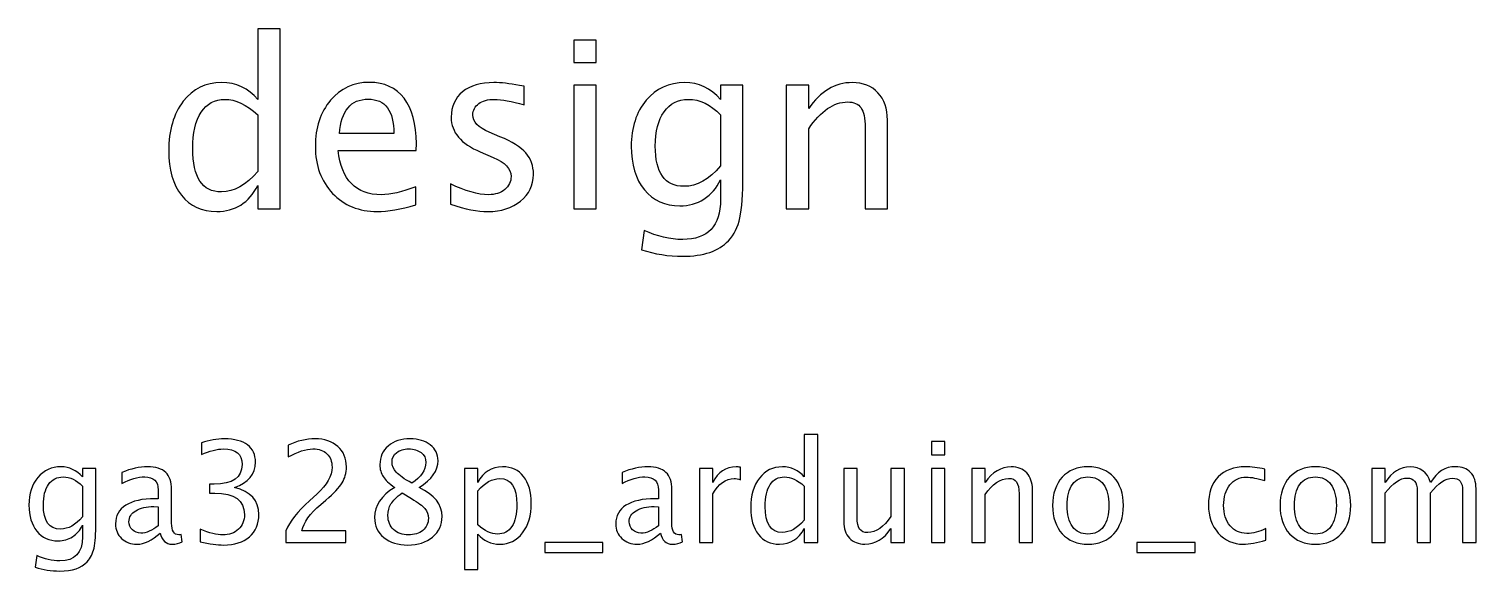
# Model space of a CAD drawing. Header units: centimetres. Extents: x -55 to 43, y -73 to 74.
# Drawn here: x -4.59 to 8.56, y 32.38 to 37.3 of the extents above; entities that cross this region are included whole.
import ezdxf

# ---------------------------------------------------------------- set-up
doc = ezdxf.new("R2010")
doc.units = ezdxf.units.CM
doc.header["$MEASUREMENT"] = 0
doc.layers.add('Layer 1', color=7, linetype='Continuous')

msp = doc.modelspace()

# ---------------------------------------------------------------- linework, layer by layer
at = {"layer": 'Layer 1'}
for points, knots in [([(-2.50964, 35.67044), (-2.50964, 35.67044), (-2.50964, 35.88105), (-2.50964, 35.88105), (-2.50964, 35.88105), (-2.59254, 35.72371), (-2.71742, 35.64504), (-2.88429, 35.64504), (-2.88429, 35.64504), (-3.01975, 35.64504), (-3.12629, 35.69408), (-3.2039, 35.7925), (-3.2039, 35.7925), (-3.28151, 35.89093), (-3.32032, 36.02534), (-3.32032, 36.19573), (-3.32032, 36.19573), (-3.32032, 36.38199), (-3.27622, 36.53192), (-3.18838, 36.64552), (-3.18838, 36.64552), (-3.10019, 36.75876), (-2.98447, 36.81556), (-2.84089, 36.81556), (-2.84089, 36.81556), (-2.7079, 36.81556), (-2.59712, 36.76476), (-2.50964, 36.66281), (-2.50964, 36.66281), (-2.50964, 36.66281), (-2.50964, 37.30239), (-2.50964, 37.30239), (-2.50964, 37.30239), (-2.50964, 37.30239), (-2.30643, 37.30239), (-2.30643, 37.30239), (-2.30643, 37.30239), (-2.30643, 37.30239), (-2.30643, 35.67044), (-2.30643, 35.67044), (-2.30643, 35.67044), (-2.30643, 35.67044), (-2.50964, 35.67044), (-2.50964, 35.67044)], [0, 0, 0, 0, 0.08333333, 0.08333333, 0.08333333, 0.08333333, 0.16666667, 0.16666667, 0.16666667, 0.16666667, 0.25, 0.25, 0.25, 0.25, 0.33333333, 0.33333333, 0.33333333, 0.33333333, 0.41666667, 0.41666667, 0.41666667, 0.41666667, 0.5, 0.5, 0.5, 0.5, 0.58333333, 0.58333333, 0.58333333, 0.58333333, 0.66666667, 0.66666667, 0.66666667, 0.66666667, 0.75, 0.75, 0.75, 0.75, 0.83333333, 0.83333333, 0.83333333, 0.83333333, 1, 1, 1, 1]), ([(0.35916, 36.99759), (0.35916, 36.99759), (0.35916, 37.20079), (0.35916, 37.20079), (0.35916, 37.20079), (0.35916, 37.20079), (0.56236, 37.20079), (0.56236, 37.20079), (0.56236, 37.20079), (0.56236, 37.20079), (0.56236, 36.99759), (0.56236, 36.99759), (0.56236, 36.99759), (0.56236, 36.99759), (0.35916, 36.99759), (0.35916, 36.99759)], [0, 0, 0, 0, 0.2, 0.2, 0.2, 0.2, 0.4, 0.4, 0.4, 0.4, 0.6, 0.6, 0.6, 0.6, 1, 1, 1, 1]), ([(-1.07595, 35.70642), (-1.21247, 35.6655), (-1.32924, 35.64504), (-1.42661, 35.64504), (-1.42661, 35.64504), (-1.59277, 35.64504), (-1.72788, 35.70007), (-1.83195, 35.80979), (-1.83195, 35.80979), (-1.93602, 35.9195), (-1.98823, 36.06167), (-1.98823, 36.23665), (-1.98823, 36.23665), (-1.98823, 36.40634), (-1.94237, 36.54568), (-1.85029, 36.65469), (-1.85029, 36.65469), (-1.75822, 36.76335), (-1.64039, 36.81768), (-1.49681, 36.81768), (-1.49681, 36.81768), (-1.36099, 36.81768), (-1.25586, 36.76934), (-1.18178, 36.67268), (-1.18178, 36.67268), (-1.1077, 36.57602), (-1.07065, 36.43914), (-1.07065, 36.2617), (-1.07065, 36.2617), (-1.07065, 36.2617), (-1.07171, 36.19961), (-1.07171, 36.19961), (-1.07171, 36.19961), (-1.07171, 36.19961), (-1.7808, 36.19961), (-1.7808, 36.19961), (-1.7808, 36.19961), (-1.75116, 35.9315), (-1.62028, 35.79744), (-1.38851, 35.79744), (-1.38851, 35.79744), (-1.30349, 35.79744), (-1.19942, 35.82143), (-1.07595, 35.86941), (-1.07595, 35.86941), (-1.07595, 35.86941), (-1.07595, 35.70642), (-1.07595, 35.70642)], [0, 0, 0, 0, 0.07692308, 0.07692308, 0.07692308, 0.07692308, 0.15384615, 0.15384615, 0.15384615, 0.15384615, 0.23076923, 0.23076923, 0.23076923, 0.23076923, 0.30769231, 0.30769231, 0.30769231, 0.30769231, 0.38461538, 0.38461538, 0.38461538, 0.38461538, 0.46153846, 0.46153846, 0.46153846, 0.46153846, 0.53846154, 0.53846154, 0.53846154, 0.53846154, 0.61538462, 0.61538462, 0.61538462, 0.61538462, 0.69230769, 0.69230769, 0.69230769, 0.69230769, 0.76923077, 0.76923077, 0.76923077, 0.76923077, 0.84615385, 0.84615385, 0.84615385, 0.84615385, 1, 1, 1, 1]), ([(-0.76021, 35.71066), (-0.76021, 35.71066), (-0.76021, 35.89692), (-0.76021, 35.89692), (-0.76021, 35.89692), (-0.62721, 35.8306), (-0.51185, 35.79744), (-0.41343, 35.79744), (-0.41343, 35.79744), (-0.35486, 35.79744), (-0.30618, 35.81332), (-0.26773, 35.84507), (-0.26773, 35.84507), (-0.22928, 35.87646), (-0.20987, 35.91597), (-0.20987, 35.9636), (-0.20987, 35.9636), (-0.20987, 36.0331), (-0.26385, 36.0906), (-0.3718, 36.13611), (-0.3718, 36.13611), (-0.3718, 36.13611), (-0.49068, 36.18655), (-0.49068, 36.18655), (-0.49068, 36.18655), (-0.66601, 36.25923), (-0.75386, 36.36435), (-0.75386, 36.50088), (-0.75386, 36.50088), (-0.75386, 36.5986), (-0.71928, 36.67551), (-0.65014, 36.7316), (-0.65014, 36.7316), (-0.581, 36.78769), (-0.4861, 36.81556), (-0.3658, 36.81556), (-0.3658, 36.81556), (-0.30336, 36.81556), (-0.22575, 36.80709), (-0.13367, 36.78981), (-0.13367, 36.78981), (-0.13367, 36.78981), (-0.09134, 36.78169), (-0.09134, 36.78169), (-0.09134, 36.78169), (-0.09134, 36.78169), (-0.09134, 36.61236), (-0.09134, 36.61236), (-0.09134, 36.61236), (-0.20458, 36.64622), (-0.29489, 36.66316), (-0.36227, 36.66316), (-0.36227, 36.66316), (-0.42154, 36.66316), (-0.46846, 36.65011), (-0.50409, 36.62435), (-0.50409, 36.62435), (-0.53937, 36.5986), (-0.55701, 36.56403), (-0.55701, 36.52064), (-0.55701, 36.52064), (-0.55701, 36.45961), (-0.50762, 36.40775), (-0.40849, 36.36577), (-0.40849, 36.36577), (-0.40849, 36.36577), (-0.31077, 36.32449), (-0.31077, 36.32449), (-0.31077, 36.32449), (-0.19999, 36.27792), (-0.12168, 36.22854), (-0.07582, 36.17668), (-0.07582, 36.17668), (-0.0296, 36.12482), (-0.00667, 36.05991), (-0.00667, 35.9823), (-0.00667, 35.9823), (-0.00667, 35.88387), (-0.04548, 35.80308), (-0.12344, 35.73994), (-0.12344, 35.73994), (-0.20105, 35.67679), (-0.30054, 35.64504), (-0.42154, 35.64504), (-0.42154, 35.64504), (-0.51467, 35.64504), (-0.62721, 35.66691), (-0.76021, 35.71066)], [0, 0, 0, 0, 0.04347826, 0.04347826, 0.04347826, 0.04347826, 0.08695652, 0.08695652, 0.08695652, 0.08695652, 0.13043478, 0.13043478, 0.13043478, 0.13043478, 0.17391304, 0.17391304, 0.17391304, 0.17391304, 0.2173913, 0.2173913, 0.2173913, 0.2173913, 0.26086957, 0.26086957, 0.26086957, 0.26086957, 0.30434783, 0.30434783, 0.30434783, 0.30434783, 0.34782609, 0.34782609, 0.34782609, 0.34782609, 0.39130435, 0.39130435, 0.39130435, 0.39130435, 0.43478261, 0.43478261, 0.43478261, 0.43478261, 0.47826087, 0.47826087, 0.47826087, 0.47826087, 0.52173913, 0.52173913, 0.52173913, 0.52173913, 0.56521739, 0.56521739, 0.56521739, 0.56521739, 0.60869565, 0.60869565, 0.60869565, 0.60869565, 0.65217391, 0.65217391, 0.65217391, 0.65217391, 0.69565217, 0.69565217, 0.69565217, 0.69565217, 0.73913043, 0.73913043, 0.73913043, 0.73913043, 0.7826087, 0.7826087, 0.7826087, 0.7826087, 0.82608696, 0.82608696, 0.82608696, 0.82608696, 0.86956522, 0.86956522, 0.86956522, 0.86956522, 0.91304348, 0.91304348, 0.91304348, 0.91304348, 1, 1, 1, 1]), ([(0.97511, 35.29791), (0.97511, 35.29791), (0.9991, 35.47359), (0.9991, 35.47359), (0.9991, 35.47359), (1.11693, 35.41856), (1.2337, 35.39104), (1.34906, 35.39104), (1.34906, 35.39104), (1.57801, 35.39104), (1.69266, 35.5124), (1.69266, 35.75475), (1.69266, 35.75475), (1.69266, 35.75475), (1.69266, 35.93114), (1.69266, 35.93114), (1.69266, 35.93114), (1.65739, 35.85671), (1.60729, 35.7992), (1.54203, 35.75793), (1.54203, 35.75793), (1.47676, 35.71665), (1.40409, 35.69584), (1.32401, 35.69584), (1.32401, 35.69584), (1.18819, 35.69584), (1.08059, 35.74452), (1.00122, 35.84189), (1.00122, 35.84189), (0.92184, 35.93926), (0.88198, 36.0712), (0.88198, 36.23771), (0.88198, 36.23771), (0.88198, 36.4081), (0.92714, 36.54709), (1.01745, 36.65469), (1.01745, 36.65469), (1.10811, 36.76194), (1.22488, 36.81556), (1.36846, 36.81556), (1.36846, 36.81556), (1.49405, 36.81556), (1.60235, 36.76476), (1.69266, 36.66281), (1.69266, 36.66281), (1.69266, 36.66281), (1.69266, 36.79228), (1.69266, 36.79228), (1.69266, 36.79228), (1.69266, 36.79228), (1.89587, 36.79228), (1.89587, 36.79228), (1.89587, 36.79228), (1.89587, 36.79228), (1.89587, 35.97665), (1.89587, 35.97665), (1.89587, 35.97665), (1.89587, 35.80132), (1.88669, 35.6715), (1.86835, 35.58718), (1.86835, 35.58718), (1.85036, 35.50287), (1.81578, 35.43373), (1.76569, 35.3801), (1.76569, 35.3801), (1.67679, 35.28591), (1.5378, 35.23864), (1.34906, 35.23864), (1.34906, 35.23864), (1.21959, 35.23864), (1.09506, 35.25839), (0.97511, 35.29791)], [0, 0, 0, 0, 0.05263158, 0.05263158, 0.05263158, 0.05263158, 0.10526316, 0.10526316, 0.10526316, 0.10526316, 0.15789474, 0.15789474, 0.15789474, 0.15789474, 0.21052632, 0.21052632, 0.21052632, 0.21052632, 0.26315789, 0.26315789, 0.26315789, 0.26315789, 0.31578947, 0.31578947, 0.31578947, 0.31578947, 0.36842105, 0.36842105, 0.36842105, 0.36842105, 0.42105263, 0.42105263, 0.42105263, 0.42105263, 0.47368421, 0.47368421, 0.47368421, 0.47368421, 0.52631579, 0.52631579, 0.52631579, 0.52631579, 0.57894737, 0.57894737, 0.57894737, 0.57894737, 0.63157895, 0.63157895, 0.63157895, 0.63157895, 0.68421053, 0.68421053, 0.68421053, 0.68421053, 0.73684211, 0.73684211, 0.73684211, 0.73684211, 0.78947368, 0.78947368, 0.78947368, 0.78947368, 0.84210526, 0.84210526, 0.84210526, 0.84210526, 0.89473684, 0.89473684, 0.89473684, 0.89473684, 1, 1, 1, 1]), ([(2.29062, 35.67044), (2.29062, 35.67044), (2.29062, 36.79228), (2.29062, 36.79228), (2.29062, 36.79228), (2.29062, 36.79228), (2.49382, 36.79228), (2.49382, 36.79228), (2.49382, 36.79228), (2.49382, 36.79228), (2.49382, 36.58026), (2.49382, 36.58026), (2.49382, 36.58026), (2.60142, 36.73724), (2.73336, 36.81556), (2.88929, 36.81556), (2.88929, 36.81556), (2.98736, 36.81556), (3.06532, 36.78487), (3.12282, 36.72313), (3.12282, 36.72313), (3.18033, 36.66175), (3.20926, 36.57884), (3.20926, 36.47513), (3.20926, 36.47513), (3.20926, 36.47513), (3.20926, 35.67044), (3.20926, 35.67044), (3.20926, 35.67044), (3.20926, 35.67044), (3.00605, 35.67044), (3.00605, 35.67044), (3.00605, 35.67044), (3.00605, 35.67044), (3.00605, 36.40881), (3.00605, 36.40881), (3.00605, 36.40881), (3.00605, 36.49206), (2.99371, 36.55133), (2.96937, 36.58661), (2.96937, 36.58661), (2.94467, 36.62224), (2.9041, 36.63987), (2.8473, 36.63987), (2.8473, 36.63987), (2.72242, 36.63987), (2.60459, 36.55838), (2.49382, 36.3954), (2.49382, 36.3954), (2.49382, 36.3954), (2.49382, 35.67044), (2.49382, 35.67044), (2.49382, 35.67044), (2.49382, 35.67044), (2.29062, 35.67044), (2.29062, 35.67044)], [0, 0, 0, 0, 0.06666667, 0.06666667, 0.06666667, 0.06666667, 0.13333333, 0.13333333, 0.13333333, 0.13333333, 0.2, 0.2, 0.2, 0.2, 0.26666667, 0.26666667, 0.26666667, 0.26666667, 0.33333333, 0.33333333, 0.33333333, 0.33333333, 0.4, 0.4, 0.4, 0.4, 0.46666667, 0.46666667, 0.46666667, 0.46666667, 0.53333333, 0.53333333, 0.53333333, 0.53333333, 0.6, 0.6, 0.6, 0.6, 0.66666667, 0.66666667, 0.66666667, 0.66666667, 0.73333333, 0.73333333, 0.73333333, 0.73333333, 0.8, 0.8, 0.8, 0.8, 0.86666667, 0.86666667, 0.86666667, 0.86666667, 1, 1, 1, 1]), ([(0.35916, 35.67044), (0.35916, 35.67044), (0.35916, 36.79228), (0.35916, 36.79228), (0.35916, 36.79228), (0.35916, 36.79228), (0.56236, 36.79228), (0.56236, 36.79228), (0.56236, 36.79228), (0.56236, 36.79228), (0.56236, 35.67044), (0.56236, 35.67044), (0.56236, 35.67044), (0.56236, 35.67044), (0.35916, 35.67044), (0.35916, 35.67044)], [0, 0, 0, 0, 0.2, 0.2, 0.2, 0.2, 0.4, 0.4, 0.4, 0.4, 0.6, 0.6, 0.6, 0.6, 1, 1, 1, 1]), ([(-2.50964, 36.52381), (-2.61512, 36.61659), (-2.71495, 36.66316), (-2.8095, 36.66316), (-2.8095, 36.66316), (-2.90263, 36.66316), (-2.9746, 36.62435), (-3.02575, 36.54639), (-3.02575, 36.54639), (-3.0769, 36.46878), (-3.1023, 36.35871), (-3.1023, 36.21619), (-3.1023, 36.21619), (-3.1023, 35.95407), (-3.01552, 35.82284), (-2.8416, 35.82284), (-2.8416, 35.82284), (-2.72871, 35.82284), (-2.61794, 35.88458), (-2.50964, 36.0077), (-2.50964, 36.0077), (-2.50964, 36.0077), (-2.50964, 36.52381), (-2.50964, 36.52381)], [0, 0, 0, 0, 0.14285714, 0.14285714, 0.14285714, 0.14285714, 0.28571429, 0.28571429, 0.28571429, 0.28571429, 0.42857143, 0.42857143, 0.42857143, 0.42857143, 0.57142857, 0.57142857, 0.57142857, 0.57142857, 0.71428571, 0.71428571, 0.71428571, 0.71428571, 1, 1, 1, 1]), ([(-1.77021, 36.35201), (-1.77021, 36.35201), (-1.27491, 36.35201), (-1.27491, 36.35201), (-1.27491, 36.35201), (-1.27491, 36.56085), (-1.35288, 36.66527), (-1.50845, 36.66527), (-1.50845, 36.66527), (-1.66508, 36.66527), (-1.75222, 36.56085), (-1.77021, 36.35201)], [0, 0, 0, 0, 0.25, 0.25, 0.25, 0.25, 0.5, 0.5, 0.5, 0.5, 1, 1, 1, 1]), ([(1.69266, 36.0585), (1.69266, 36.0585), (1.69266, 36.52381), (1.69266, 36.52381), (1.69266, 36.52381), (1.60306, 36.61659), (1.50534, 36.66316), (1.39986, 36.66316), (1.39986, 36.66316), (1.30602, 36.66316), (1.23264, 36.62576), (1.17973, 36.55062), (1.17973, 36.55062), (1.12646, 36.47583), (1.1, 36.37176), (1.1, 36.23912), (1.1, 36.23912), (1.1, 35.99535), (1.18643, 35.87364), (1.35964, 35.87364), (1.35964, 35.87364), (1.47747, 35.87364), (1.5886, 35.93538), (1.69266, 36.0585)], [0, 0, 0, 0, 0.14285714, 0.14285714, 0.14285714, 0.14285714, 0.28571429, 0.28571429, 0.28571429, 0.28571429, 0.42857143, 0.42857143, 0.42857143, 0.42857143, 0.57142857, 0.57142857, 0.57142857, 0.57142857, 0.71428571, 0.71428571, 0.71428571, 0.71428571, 1, 1, 1, 1]), ([(-3.03603, 32.64632), (-3.03603, 32.64632), (-3.03603, 32.76062), (-3.03603, 32.76062), (-3.03603, 32.76062), (-2.94882, 32.72591), (-2.88045, 32.70855), (-2.83029, 32.70855), (-2.83029, 32.70855), (-2.77123, 32.70855), (-2.72361, 32.72548), (-2.68699, 32.75956), (-2.68699, 32.75956), (-2.65037, 32.79364), (-2.63217, 32.83809), (-2.63217, 32.8927), (-2.63217, 32.8927), (-2.63217, 33.02224), (-2.72234, 33.08701), (-2.90268, 33.08701), (-2.90268, 33.08701), (-2.90268, 33.08701), (-2.95094, 33.08701), (-2.95094, 33.08701), (-2.95094, 33.08701), (-2.95094, 33.08701), (-2.95094, 33.16893), (-2.95094, 33.16893), (-2.95094, 33.16893), (-2.95094, 33.16893), (-2.90818, 33.16956), (-2.90818, 33.16956), (-2.90818, 33.16956), (-2.73864, 33.16956), (-2.65376, 33.22925), (-2.65376, 33.34884), (-2.65376, 33.34884), (-2.65376, 33.44261), (-2.71006, 33.4896), (-2.82246, 33.4896), (-2.82246, 33.4896), (-2.88278, 33.4896), (-2.94967, 33.47224), (-3.02333, 33.43753), (-3.02333, 33.43753), (-3.02333, 33.43753), (-3.02333, 33.54421), (-3.02333, 33.54421), (-3.02333, 33.54421), (-2.95115, 33.56876), (-2.88151, 33.58104), (-2.81463, 33.58104), (-2.81463, 33.58104), (-2.72361, 33.58104), (-2.65355, 33.56284), (-2.60486, 33.52643), (-2.60486, 33.52643), (-2.55618, 33.49024), (-2.53184, 33.43753), (-2.53184, 33.36853), (-2.53184, 33.36853), (-2.53184, 33.26079), (-2.59555, 33.18395), (-2.72319, 33.13823), (-2.72319, 33.13823), (-2.57523, 33.10373), (-2.50136, 33.02266), (-2.50136, 32.89461), (-2.50136, 32.89461), (-2.50136, 32.80825), (-2.52993, 32.7403), (-2.58687, 32.69098), (-2.58687, 32.69098), (-2.64381, 32.64166), (-2.72213, 32.61711), (-2.82161, 32.61711), (-2.82161, 32.61711), (-2.87834, 32.61711), (-2.94967, 32.62685), (-3.03603, 32.64632)], [0, 0, 0, 0, 0.04761905, 0.04761905, 0.04761905, 0.04761905, 0.0952381, 0.0952381, 0.0952381, 0.0952381, 0.14285714, 0.14285714, 0.14285714, 0.14285714, 0.19047619, 0.19047619, 0.19047619, 0.19047619, 0.23809524, 0.23809524, 0.23809524, 0.23809524, 0.28571429, 0.28571429, 0.28571429, 0.28571429, 0.33333333, 0.33333333, 0.33333333, 0.33333333, 0.38095238, 0.38095238, 0.38095238, 0.38095238, 0.42857143, 0.42857143, 0.42857143, 0.42857143, 0.47619048, 0.47619048, 0.47619048, 0.47619048, 0.52380952, 0.52380952, 0.52380952, 0.52380952, 0.57142857, 0.57142857, 0.57142857, 0.57142857, 0.61904762, 0.61904762, 0.61904762, 0.61904762, 0.66666667, 0.66666667, 0.66666667, 0.66666667, 0.71428571, 0.71428571, 0.71428571, 0.71428571, 0.76190476, 0.76190476, 0.76190476, 0.76190476, 0.80952381, 0.80952381, 0.80952381, 0.80952381, 0.85714286, 0.85714286, 0.85714286, 0.85714286, 0.9047619, 0.9047619, 0.9047619, 0.9047619, 1, 1, 1, 1]), ([(-2.2571, 32.63997), (-2.2571, 32.63997), (-2.2571, 32.74665), (-2.2571, 32.74665), (-2.2571, 32.74665), (-2.22154, 32.82984), (-2.14978, 32.92064), (-2.04162, 33.01864), (-2.04162, 33.01864), (-2.04162, 33.01864), (-1.97177, 33.0813), (-1.97177, 33.0813), (-1.97177, 33.0813), (-1.88181, 33.163), (-1.83673, 33.24386), (-1.83673, 33.32429), (-1.83673, 33.32429), (-1.83673, 33.37572), (-1.85218, 33.41594), (-1.88287, 33.44536), (-1.88287, 33.44536), (-1.91356, 33.47478), (-1.95611, 33.4896), (-2.01008, 33.4896), (-2.01008, 33.4896), (-2.07316, 33.4896), (-2.14788, 33.46547), (-2.23424, 33.41721), (-2.23424, 33.41721), (-2.23424, 33.41721), (-2.23424, 33.52389), (-2.23424, 33.52389), (-2.23424, 33.52389), (-2.15275, 33.56199), (-2.07168, 33.58104), (-1.99082, 33.58104), (-1.99082, 33.58104), (-1.90489, 33.58104), (-1.83588, 33.55797), (-1.78381, 33.51161), (-1.78381, 33.51161), (-1.73195, 33.46526), (-1.70592, 33.40388), (-1.70592, 33.32725), (-1.70592, 33.32725), (-1.70592, 33.27222), (-1.71904, 33.22332), (-1.74529, 33.18078), (-1.74529, 33.18078), (-1.77175, 33.13802), (-1.82064, 33.08638), (-1.8924, 33.02542), (-1.8924, 33.02542), (-1.8924, 33.02542), (-1.9396, 32.9852), (-1.9396, 32.9852), (-1.9396, 32.9852), (-2.03781, 32.90201), (-2.09454, 32.82243), (-2.10978, 32.74665), (-2.10978, 32.74665), (-2.10978, 32.74665), (-1.70973, 32.74665), (-1.70973, 32.74665), (-1.70973, 32.74665), (-1.70973, 32.74665), (-1.70973, 32.63997), (-1.70973, 32.63997), (-1.70973, 32.63997), (-1.70973, 32.63997), (-2.2571, 32.63997), (-2.2571, 32.63997)], [0, 0, 0, 0, 0.05263158, 0.05263158, 0.05263158, 0.05263158, 0.10526316, 0.10526316, 0.10526316, 0.10526316, 0.15789474, 0.15789474, 0.15789474, 0.15789474, 0.21052632, 0.21052632, 0.21052632, 0.21052632, 0.26315789, 0.26315789, 0.26315789, 0.26315789, 0.31578947, 0.31578947, 0.31578947, 0.31578947, 0.36842105, 0.36842105, 0.36842105, 0.36842105, 0.42105263, 0.42105263, 0.42105263, 0.42105263, 0.47368421, 0.47368421, 0.47368421, 0.47368421, 0.52631579, 0.52631579, 0.52631579, 0.52631579, 0.57894737, 0.57894737, 0.57894737, 0.57894737, 0.63157895, 0.63157895, 0.63157895, 0.63157895, 0.68421053, 0.68421053, 0.68421053, 0.68421053, 0.73684211, 0.73684211, 0.73684211, 0.73684211, 0.78947368, 0.78947368, 0.78947368, 0.78947368, 0.84210526, 0.84210526, 0.84210526, 0.84210526, 0.89473684, 0.89473684, 0.89473684, 0.89473684, 1, 1, 1, 1]), ([(-1.26735, 33.13972), (-1.31773, 33.17485), (-1.35286, 33.20745), (-1.37255, 33.23772), (-1.37255, 33.23772), (-1.39223, 33.26777), (-1.40197, 33.30418), (-1.40197, 33.34673), (-1.40197, 33.34673), (-1.40197, 33.41615), (-1.37657, 33.47267), (-1.32598, 33.51606), (-1.32598, 33.51606), (-1.27518, 33.55945), (-1.20893, 33.58104), (-1.12723, 33.58104), (-1.12723, 33.58104), (-1.05187, 33.58104), (-0.9907, 33.56263), (-0.94392, 33.5258), (-0.94392, 33.5258), (-0.89714, 33.48918), (-0.87365, 33.44134), (-0.87365, 33.38271), (-0.87365, 33.38271), (-0.87365, 33.29381), (-0.93059, 33.21274), (-1.04425, 33.13972), (-1.04425, 33.13972), (-0.90603, 33.07198), (-0.83682, 32.98456), (-0.83682, 32.87746), (-0.83682, 32.87746), (-0.83682, 32.80105), (-0.86582, 32.73861), (-0.9236, 32.68992), (-0.9236, 32.68992), (-0.98139, 32.64145), (-1.05568, 32.61711), (-1.1467, 32.61711), (-1.1467, 32.61711), (-1.2375, 32.61711), (-1.31074, 32.63997), (-1.36662, 32.68569), (-1.36662, 32.68569), (-1.42229, 32.7312), (-1.45023, 32.79131), (-1.45023, 32.86561), (-1.45023, 32.86561), (-1.45023, 32.97567), (-1.38927, 33.0669), (-1.26735, 33.13972)], [0, 0, 0, 0, 0.07142857, 0.07142857, 0.07142857, 0.07142857, 0.14285714, 0.14285714, 0.14285714, 0.14285714, 0.21428571, 0.21428571, 0.21428571, 0.21428571, 0.28571429, 0.28571429, 0.28571429, 0.28571429, 0.35714286, 0.35714286, 0.35714286, 0.35714286, 0.42857143, 0.42857143, 0.42857143, 0.42857143, 0.5, 0.5, 0.5, 0.5, 0.57142857, 0.57142857, 0.57142857, 0.57142857, 0.64285714, 0.64285714, 0.64285714, 0.64285714, 0.71428571, 0.71428571, 0.71428571, 0.71428571, 0.78571429, 0.78571429, 0.78571429, 0.78571429, 0.85714286, 0.85714286, 0.85714286, 0.85714286, 1, 1, 1, 1]), ([(2.45374, 32.63997), (2.45374, 32.63997), (2.45374, 32.76634), (2.45374, 32.76634), (2.45374, 32.76634), (2.404, 32.67193), (2.32907, 32.62473), (2.22895, 32.62473), (2.22895, 32.62473), (2.14767, 32.62473), (2.08375, 32.65415), (2.03718, 32.71321), (2.03718, 32.71321), (1.99061, 32.77226), (1.96733, 32.85291), (1.96733, 32.95514), (1.96733, 32.95514), (1.96733, 33.0669), (1.99379, 33.15686), (2.04649, 33.22502), (2.04649, 33.22502), (2.09941, 33.29296), (2.16884, 33.32704), (2.25499, 33.32704), (2.25499, 33.32704), (2.33478, 33.32704), (2.40125, 33.29656), (2.45374, 33.23539), (2.45374, 33.23539), (2.45374, 33.23539), (2.45374, 33.61914), (2.45374, 33.61914), (2.45374, 33.61914), (2.45374, 33.61914), (2.57566, 33.61914), (2.57566, 33.61914), (2.57566, 33.61914), (2.57566, 33.61914), (2.57566, 32.63997), (2.57566, 32.63997), (2.57566, 32.63997), (2.57566, 32.63997), (2.45374, 32.63997), (2.45374, 32.63997)], [0, 0, 0, 0, 0.08333333, 0.08333333, 0.08333333, 0.08333333, 0.16666667, 0.16666667, 0.16666667, 0.16666667, 0.25, 0.25, 0.25, 0.25, 0.33333333, 0.33333333, 0.33333333, 0.33333333, 0.41666667, 0.41666667, 0.41666667, 0.41666667, 0.5, 0.5, 0.5, 0.5, 0.58333333, 0.58333333, 0.58333333, 0.58333333, 0.66666667, 0.66666667, 0.66666667, 0.66666667, 0.75, 0.75, 0.75, 0.75, 0.83333333, 0.83333333, 0.83333333, 0.83333333, 1, 1, 1, 1]), ([(3.60817, 33.43626), (3.60817, 33.43626), (3.60817, 33.55818), (3.60817, 33.55818), (3.60817, 33.55818), (3.60817, 33.55818), (3.73009, 33.55818), (3.73009, 33.55818), (3.73009, 33.55818), (3.73009, 33.55818), (3.73009, 33.43626), (3.73009, 33.43626), (3.73009, 33.43626), (3.73009, 33.43626), (3.60817, 33.43626), (3.60817, 33.43626)], [0, 0, 0, 0, 0.2, 0.2, 0.2, 0.2, 0.4, 0.4, 0.4, 0.4, 0.6, 0.6, 0.6, 0.6, 1, 1, 1, 1]), ([(-1.11241, 33.17803), (-1.0269, 33.23454), (-0.98414, 33.2972), (-0.98414, 33.36641), (-0.98414, 33.36641), (-0.98414, 33.40345), (-0.99853, 33.43309), (-1.02711, 33.45573), (-1.02711, 33.45573), (-1.05589, 33.47838), (-1.09336, 33.4896), (-1.13971, 33.4896), (-1.13971, 33.4896), (-1.18459, 33.4896), (-1.22121, 33.47859), (-1.24936, 33.45637), (-1.24936, 33.45637), (-1.27751, 33.43414), (-1.29148, 33.40557), (-1.29148, 33.37022), (-1.29148, 33.37022), (-1.29148, 33.33593), (-1.27878, 33.30503), (-1.25338, 33.27751), (-1.25338, 33.27751), (-1.22798, 33.25021), (-1.18099, 33.21697), (-1.11241, 33.17803)], [0, 0, 0, 0, 0.125, 0.125, 0.125, 0.125, 0.25, 0.25, 0.25, 0.25, 0.375, 0.375, 0.375, 0.375, 0.5, 0.5, 0.5, 0.5, 0.625, 0.625, 0.625, 0.625, 0.75, 0.75, 0.75, 0.75, 1, 1, 1, 1]), ([(-4.53421, 32.41645), (-4.53421, 32.41645), (-4.51982, 32.52186), (-4.51982, 32.52186), (-4.51982, 32.52186), (-4.44912, 32.48884), (-4.37906, 32.47233), (-4.30984, 32.47233), (-4.30984, 32.47233), (-4.17247, 32.47233), (-4.10368, 32.54514), (-4.10368, 32.69056), (-4.10368, 32.69056), (-4.10368, 32.69056), (-4.10368, 32.79639), (-4.10368, 32.79639), (-4.10368, 32.79639), (-4.12485, 32.75173), (-4.1549, 32.71723), (-4.19406, 32.69246), (-4.19406, 32.69246), (-4.23322, 32.6677), (-4.27682, 32.65521), (-4.32487, 32.65521), (-4.32487, 32.65521), (-4.40636, 32.65521), (-4.47092, 32.68442), (-4.51855, 32.74284), (-4.51855, 32.74284), (-4.56617, 32.80126), (-4.59009, 32.88042), (-4.59009, 32.98033), (-4.59009, 32.98033), (-4.59009, 33.08257), (-4.563, 33.16596), (-4.50881, 33.23052), (-4.50881, 33.23052), (-4.45441, 33.29487), (-4.38435, 33.32704), (-4.2982, 33.32704), (-4.2982, 33.32704), (-4.22285, 33.32704), (-4.15787, 33.29656), (-4.10368, 33.23539), (-4.10368, 33.23539), (-4.10368, 33.23539), (-4.10368, 33.31307), (-4.10368, 33.31307), (-4.10368, 33.31307), (-4.10368, 33.31307), (-3.98176, 33.31307), (-3.98176, 33.31307), (-3.98176, 33.31307), (-3.98176, 33.31307), (-3.98176, 32.8237), (-3.98176, 32.8237), (-3.98176, 32.8237), (-3.98176, 32.7185), (-3.98726, 32.64061), (-3.99827, 32.59002), (-3.99827, 32.59002), (-4.00906, 32.53943), (-4.02981, 32.49794), (-4.05986, 32.46577), (-4.05986, 32.46577), (-4.1132, 32.40925), (-4.1966, 32.38089), (-4.30984, 32.38089), (-4.30984, 32.38089), (-4.38752, 32.38089), (-4.46224, 32.39274), (-4.53421, 32.41645)], [0, 0, 0, 0, 0.05263158, 0.05263158, 0.05263158, 0.05263158, 0.10526316, 0.10526316, 0.10526316, 0.10526316, 0.15789474, 0.15789474, 0.15789474, 0.15789474, 0.21052632, 0.21052632, 0.21052632, 0.21052632, 0.26315789, 0.26315789, 0.26315789, 0.26315789, 0.31578947, 0.31578947, 0.31578947, 0.31578947, 0.36842105, 0.36842105, 0.36842105, 0.36842105, 0.42105263, 0.42105263, 0.42105263, 0.42105263, 0.47368421, 0.47368421, 0.47368421, 0.47368421, 0.52631579, 0.52631579, 0.52631579, 0.52631579, 0.57894737, 0.57894737, 0.57894737, 0.57894737, 0.63157895, 0.63157895, 0.63157895, 0.63157895, 0.68421053, 0.68421053, 0.68421053, 0.68421053, 0.73684211, 0.73684211, 0.73684211, 0.73684211, 0.78947368, 0.78947368, 0.78947368, 0.78947368, 0.84210526, 0.84210526, 0.84210526, 0.84210526, 0.89473684, 0.89473684, 0.89473684, 0.89473684, 1, 1, 1, 1]), ([(-3.39798, 32.7257), (-3.47121, 32.65839), (-3.5417, 32.62473), (-3.60943, 32.62473), (-3.60943, 32.62473), (-3.6651, 32.62473), (-3.71146, 32.64209), (-3.74807, 32.67701), (-3.74807, 32.67701), (-3.7849, 32.71194), (-3.80332, 32.75596), (-3.80332, 32.80909), (-3.80332, 32.80909), (-3.80332, 32.88254), (-3.77242, 32.93906), (-3.71061, 32.97843), (-3.71061, 32.97843), (-3.6488, 33.0178), (-3.56011, 33.03748), (-3.44454, 33.03748), (-3.44454, 33.03748), (-3.44454, 33.03748), (-3.41597, 33.03748), (-3.41597, 33.03748), (-3.41597, 33.03748), (-3.41597, 33.03748), (-3.41597, 33.11855), (-3.41597, 33.11855), (-3.41597, 33.11855), (-3.41597, 33.19665), (-3.45661, 33.2356), (-3.5381, 33.2356), (-3.5381, 33.2356), (-3.60118, 33.2356), (-3.67018, 33.2157), (-3.7449, 33.17591), (-3.7449, 33.17591), (-3.7449, 33.17591), (-3.7449, 33.27624), (-3.7449, 33.27624), (-3.7449, 33.27624), (-3.66277, 33.31011), (-3.5853, 33.32704), (-3.5127, 33.32704), (-3.5127, 33.32704), (-3.43798, 33.32704), (-3.38274, 33.31011), (-3.34739, 33.27603), (-3.34739, 33.27603), (-3.31183, 33.24195), (-3.29405, 33.18946), (-3.29405, 33.11855), (-3.29405, 33.11855), (-3.29405, 33.11855), (-3.29405, 32.81438), (-3.29405, 32.81438), (-3.29405, 32.81438), (-3.29405, 32.74475), (-3.27267, 32.70982), (-3.2297, 32.70982), (-3.2297, 32.70982), (-3.22441, 32.70982), (-3.21658, 32.71067), (-3.20621, 32.71236), (-3.20621, 32.71236), (-3.20621, 32.71236), (-3.19753, 32.64463), (-3.19753, 32.64463), (-3.19753, 32.64463), (-3.22526, 32.63129), (-3.25574, 32.62473), (-3.28918, 32.62473), (-3.28918, 32.62473), (-3.34612, 32.62473), (-3.38231, 32.65839), (-3.39798, 32.7257)], [0, 0, 0, 0, 0.05, 0.05, 0.05, 0.05, 0.1, 0.1, 0.1, 0.1, 0.15, 0.15, 0.15, 0.15, 0.2, 0.2, 0.2, 0.2, 0.25, 0.25, 0.25, 0.25, 0.3, 0.3, 0.3, 0.3, 0.35, 0.35, 0.35, 0.35, 0.4, 0.4, 0.4, 0.4, 0.45, 0.45, 0.45, 0.45, 0.5, 0.5, 0.5, 0.5, 0.55, 0.55, 0.55, 0.55, 0.6, 0.6, 0.6, 0.6, 0.65, 0.65, 0.65, 0.65, 0.7, 0.7, 0.7, 0.7, 0.75, 0.75, 0.75, 0.75, 0.8, 0.8, 0.8, 0.8, 0.85, 0.85, 0.85, 0.85, 0.9, 0.9, 0.9, 0.9, 1, 1, 1, 1]), ([(-0.63447, 32.39486), (-0.63447, 32.39486), (-0.63447, 33.31307), (-0.63447, 33.31307), (-0.63447, 33.31307), (-0.63447, 33.31307), (-0.51255, 33.31307), (-0.51255, 33.31307), (-0.51255, 33.31307), (-0.51255, 33.31307), (-0.51255, 33.18586), (-0.51255, 33.18586), (-0.51255, 33.18586), (-0.4626, 33.28005), (-0.38745, 33.32704), (-0.28734, 33.32704), (-0.28734, 33.32704), (-0.20627, 33.32704), (-0.14256, 33.29762), (-0.09599, 33.23856), (-0.09599, 33.23856), (-0.04942, 33.17951), (-0.02614, 33.09886), (-0.02614, 32.99663), (-0.02614, 32.99663), (-0.02614, 32.88529), (-0.0526, 32.79533), (-0.1053, 32.72718), (-0.1053, 32.72718), (-0.15801, 32.65881), (-0.22743, 32.62473), (-0.31337, 32.62473), (-0.31337, 32.62473), (-0.39317, 32.62473), (-0.45963, 32.65521), (-0.51255, 32.71638), (-0.51255, 32.71638), (-0.51255, 32.71638), (-0.51255, 32.39486), (-0.51255, 32.39486), (-0.51255, 32.39486), (-0.51255, 32.39486), (-0.63447, 32.39486), (-0.63447, 32.39486)], [0, 0, 0, 0, 0.08333333, 0.08333333, 0.08333333, 0.08333333, 0.16666667, 0.16666667, 0.16666667, 0.16666667, 0.25, 0.25, 0.25, 0.25, 0.33333333, 0.33333333, 0.33333333, 0.33333333, 0.41666667, 0.41666667, 0.41666667, 0.41666667, 0.5, 0.5, 0.5, 0.5, 0.58333333, 0.58333333, 0.58333333, 0.58333333, 0.66666667, 0.66666667, 0.66666667, 0.66666667, 0.75, 0.75, 0.75, 0.75, 0.83333333, 0.83333333, 0.83333333, 0.83333333, 1, 1, 1, 1]), ([(1.1467, 32.7257), (1.07347, 32.65839), (1.00298, 32.62473), (0.93525, 32.62473), (0.93525, 32.62473), (0.87958, 32.62473), (0.83322, 32.64209), (0.79661, 32.67701), (0.79661, 32.67701), (0.75978, 32.71194), (0.74136, 32.75596), (0.74136, 32.80909), (0.74136, 32.80909), (0.74136, 32.88254), (0.77226, 32.93906), (0.83407, 32.97843), (0.83407, 32.97843), (0.89588, 33.0178), (0.98457, 33.03748), (1.10014, 33.03748), (1.10014, 33.03748), (1.10014, 33.03748), (1.12871, 33.03748), (1.12871, 33.03748), (1.12871, 33.03748), (1.12871, 33.03748), (1.12871, 33.11855), (1.12871, 33.11855), (1.12871, 33.11855), (1.12871, 33.19665), (1.08807, 33.2356), (1.00658, 33.2356), (1.00658, 33.2356), (0.9435, 33.2356), (0.8745, 33.2157), (0.79978, 33.17591), (0.79978, 33.17591), (0.79978, 33.17591), (0.79978, 33.27624), (0.79978, 33.27624), (0.79978, 33.27624), (0.88191, 33.31011), (0.95938, 33.32704), (1.03198, 33.32704), (1.03198, 33.32704), (1.1067, 33.32704), (1.16194, 33.31011), (1.19729, 33.27603), (1.19729, 33.27603), (1.23285, 33.24195), (1.25063, 33.18946), (1.25063, 33.11855), (1.25063, 33.11855), (1.25063, 33.11855), (1.25063, 32.81438), (1.25063, 32.81438), (1.25063, 32.81438), (1.25063, 32.74475), (1.27201, 32.70982), (1.31498, 32.70982), (1.31498, 32.70982), (1.32027, 32.70982), (1.3281, 32.71067), (1.33847, 32.71236), (1.33847, 32.71236), (1.33847, 32.71236), (1.34715, 32.64463), (1.34715, 32.64463), (1.34715, 32.64463), (1.31942, 32.63129), (1.28894, 32.62473), (1.2555, 32.62473), (1.2555, 32.62473), (1.19856, 32.62473), (1.16237, 32.65839), (1.1467, 32.7257)], [0, 0, 0, 0, 0.05, 0.05, 0.05, 0.05, 0.1, 0.1, 0.1, 0.1, 0.15, 0.15, 0.15, 0.15, 0.2, 0.2, 0.2, 0.2, 0.25, 0.25, 0.25, 0.25, 0.3, 0.3, 0.3, 0.3, 0.35, 0.35, 0.35, 0.35, 0.4, 0.4, 0.4, 0.4, 0.45, 0.45, 0.45, 0.45, 0.5, 0.5, 0.5, 0.5, 0.55, 0.55, 0.55, 0.55, 0.6, 0.6, 0.6, 0.6, 0.65, 0.65, 0.65, 0.65, 0.7, 0.7, 0.7, 0.7, 0.75, 0.75, 0.75, 0.75, 0.8, 0.8, 0.8, 0.8, 0.85, 0.85, 0.85, 0.85, 0.9, 0.9, 0.9, 0.9, 1, 1, 1, 1]), ([(1.50103, 32.63997), (1.50103, 32.63997), (1.50103, 33.31307), (1.50103, 33.31307), (1.50103, 33.31307), (1.50103, 33.31307), (1.62295, 33.31307), (1.62295, 33.31307), (1.62295, 33.31307), (1.62295, 33.31307), (1.62295, 33.18586), (1.62295, 33.18586), (1.62295, 33.18586), (1.67142, 33.28005), (1.7417, 33.32704), (1.83398, 33.32704), (1.83398, 33.32704), (1.84647, 33.32704), (1.85959, 33.32598), (1.87314, 33.32387), (1.87314, 33.32387), (1.87314, 33.32387), (1.87314, 33.20978), (1.87314, 33.20978), (1.87314, 33.20978), (1.85197, 33.21676), (1.83335, 33.22036), (1.81726, 33.22036), (1.81726, 33.22036), (1.73979, 33.22036), (1.67502, 33.17464), (1.62295, 33.08299), (1.62295, 33.08299), (1.62295, 33.08299), (1.62295, 32.63997), (1.62295, 32.63997), (1.62295, 32.63997), (1.62295, 32.63997), (1.50103, 32.63997), (1.50103, 32.63997)], [0, 0, 0, 0, 0.09090909, 0.09090909, 0.09090909, 0.09090909, 0.18181818, 0.18181818, 0.18181818, 0.18181818, 0.27272727, 0.27272727, 0.27272727, 0.27272727, 0.36363636, 0.36363636, 0.36363636, 0.36363636, 0.45454545, 0.45454545, 0.45454545, 0.45454545, 0.54545455, 0.54545455, 0.54545455, 0.54545455, 0.63636364, 0.63636364, 0.63636364, 0.63636364, 0.72727273, 0.72727273, 0.72727273, 0.72727273, 0.81818182, 0.81818182, 0.81818182, 0.81818182, 1, 1, 1, 1]), ([(3.24156, 32.63997), (3.24156, 32.63997), (3.24156, 32.76655), (3.24156, 32.76655), (3.24156, 32.76655), (3.17658, 32.67193), (3.09763, 32.62473), (3.00492, 32.62473), (3.00492, 32.62473), (2.94607, 32.62473), (2.8993, 32.64315), (2.86458, 32.68019), (2.86458, 32.68019), (2.82966, 32.71723), (2.8123, 32.76697), (2.8123, 32.82984), (2.8123, 32.82984), (2.8123, 32.82984), (2.8123, 33.31307), (2.8123, 33.31307), (2.8123, 33.31307), (2.8123, 33.31307), (2.93422, 33.31307), (2.93422, 33.31307), (2.93422, 33.31307), (2.93422, 33.31307), (2.93422, 32.86963), (2.93422, 32.86963), (2.93422, 32.86963), (2.93422, 32.81904), (2.94163, 32.78327), (2.95623, 32.7621), (2.95623, 32.7621), (2.97105, 32.74072), (2.9956, 32.73014), (3.03011, 32.73014), (3.03011, 32.73014), (3.10461, 32.73014), (3.17531, 32.77904), (3.24156, 32.87704), (3.24156, 32.87704), (3.24156, 32.87704), (3.24156, 33.31307), (3.24156, 33.31307), (3.24156, 33.31307), (3.24156, 33.31307), (3.36348, 33.31307), (3.36348, 33.31307), (3.36348, 33.31307), (3.36348, 33.31307), (3.36348, 32.63997), (3.36348, 32.63997), (3.36348, 32.63997), (3.36348, 32.63997), (3.24156, 32.63997), (3.24156, 32.63997)], [0, 0, 0, 0, 0.06666667, 0.06666667, 0.06666667, 0.06666667, 0.13333333, 0.13333333, 0.13333333, 0.13333333, 0.2, 0.2, 0.2, 0.2, 0.26666667, 0.26666667, 0.26666667, 0.26666667, 0.33333333, 0.33333333, 0.33333333, 0.33333333, 0.4, 0.4, 0.4, 0.4, 0.46666667, 0.46666667, 0.46666667, 0.46666667, 0.53333333, 0.53333333, 0.53333333, 0.53333333, 0.6, 0.6, 0.6, 0.6, 0.66666667, 0.66666667, 0.66666667, 0.66666667, 0.73333333, 0.73333333, 0.73333333, 0.73333333, 0.8, 0.8, 0.8, 0.8, 0.86666667, 0.86666667, 0.86666667, 0.86666667, 1, 1, 1, 1]), ([(3.60817, 32.63997), (3.60817, 32.63997), (3.60817, 33.31307), (3.60817, 33.31307), (3.60817, 33.31307), (3.60817, 33.31307), (3.73009, 33.31307), (3.73009, 33.31307), (3.73009, 33.31307), (3.73009, 33.31307), (3.73009, 32.63997), (3.73009, 32.63997), (3.73009, 32.63997), (3.73009, 32.63997), (3.60817, 32.63997), (3.60817, 32.63997)], [0, 0, 0, 0, 0.2, 0.2, 0.2, 0.2, 0.4, 0.4, 0.4, 0.4, 0.6, 0.6, 0.6, 0.6, 1, 1, 1, 1]), ([(3.9752, 32.63997), (3.9752, 32.63997), (3.9752, 33.31307), (3.9752, 33.31307), (3.9752, 33.31307), (3.9752, 33.31307), (4.09712, 33.31307), (4.09712, 33.31307), (4.09712, 33.31307), (4.09712, 33.31307), (4.09712, 33.18586), (4.09712, 33.18586), (4.09712, 33.18586), (4.16168, 33.28005), (4.24084, 33.32704), (4.3344, 33.32704), (4.3344, 33.32704), (4.39324, 33.32704), (4.44002, 33.30863), (4.47452, 33.27158), (4.47452, 33.27158), (4.50902, 33.23475), (4.52638, 33.18501), (4.52638, 33.12278), (4.52638, 33.12278), (4.52638, 33.12278), (4.52638, 32.63997), (4.52638, 32.63997), (4.52638, 32.63997), (4.52638, 32.63997), (4.40446, 32.63997), (4.40446, 32.63997), (4.40446, 32.63997), (4.40446, 32.63997), (4.40446, 33.08299), (4.40446, 33.08299), (4.40446, 33.08299), (4.40446, 33.13294), (4.39705, 33.1685), (4.38245, 33.18967), (4.38245, 33.18967), (4.36763, 33.21105), (4.34329, 33.22163), (4.30921, 33.22163), (4.30921, 33.22163), (4.23428, 33.22163), (4.16358, 33.17274), (4.09712, 33.07495), (4.09712, 33.07495), (4.09712, 33.07495), (4.09712, 32.63997), (4.09712, 32.63997), (4.09712, 32.63997), (4.09712, 32.63997), (3.9752, 32.63997), (3.9752, 32.63997)], [0, 0, 0, 0, 0.06666667, 0.06666667, 0.06666667, 0.06666667, 0.13333333, 0.13333333, 0.13333333, 0.13333333, 0.2, 0.2, 0.2, 0.2, 0.26666667, 0.26666667, 0.26666667, 0.26666667, 0.33333333, 0.33333333, 0.33333333, 0.33333333, 0.4, 0.4, 0.4, 0.4, 0.46666667, 0.46666667, 0.46666667, 0.46666667, 0.53333333, 0.53333333, 0.53333333, 0.53333333, 0.6, 0.6, 0.6, 0.6, 0.66666667, 0.66666667, 0.66666667, 0.66666667, 0.73333333, 0.73333333, 0.73333333, 0.73333333, 0.8, 0.8, 0.8, 0.8, 0.86666667, 0.86666667, 0.86666667, 0.86666667, 1, 1, 1, 1]), ([(5.03142, 32.62473), (4.93257, 32.62473), (4.85426, 32.65627), (4.79668, 32.71935), (4.79668, 32.71935), (4.7389, 32.78242), (4.71011, 32.86815), (4.71011, 32.97631), (4.71011, 32.97631), (4.71011, 33.08426), (4.7389, 33.16977), (4.79668, 33.23264), (4.79668, 33.23264), (4.85426, 33.2955), (4.93257, 33.32704), (5.03142, 33.32704), (5.03142, 33.32704), (5.13027, 33.32704), (5.20859, 33.2955), (5.26616, 33.23264), (5.26616, 33.23264), (5.32394, 33.16977), (5.35273, 33.08426), (5.35273, 32.97631), (5.35273, 32.97631), (5.35273, 32.86815), (5.32394, 32.78242), (5.26616, 32.71935), (5.26616, 32.71935), (5.20859, 32.65627), (5.13027, 32.62473), (5.03142, 32.62473)], [0, 0, 0, 0, 0.11111111, 0.11111111, 0.11111111, 0.11111111, 0.22222222, 0.22222222, 0.22222222, 0.22222222, 0.33333333, 0.33333333, 0.33333333, 0.33333333, 0.44444444, 0.44444444, 0.44444444, 0.44444444, 0.55555556, 0.55555556, 0.55555556, 0.55555556, 0.66666667, 0.66666667, 0.66666667, 0.66666667, 0.77777778, 0.77777778, 0.77777778, 0.77777778, 1, 1, 1, 1]), ([(6.64601, 32.66029), (6.56706, 32.63658), (6.4989, 32.62473), (6.44154, 32.62473), (6.44154, 32.62473), (6.35052, 32.62473), (6.27517, 32.65839), (6.21527, 32.72548), (6.21527, 32.72548), (6.15537, 32.79279), (6.12531, 32.87767), (6.12531, 32.97991), (6.12531, 32.97991), (6.12531, 33.08913), (6.15494, 33.17443), (6.21421, 33.23539), (6.21421, 33.23539), (6.27348, 33.29656), (6.35624, 33.32704), (6.4625, 33.32704), (6.4625, 33.32704), (6.51478, 33.32704), (6.57362, 33.31984), (6.63839, 33.30545), (6.63839, 33.30545), (6.63839, 33.30545), (6.63839, 33.20258), (6.63839, 33.20258), (6.63839, 33.20258), (6.5696, 33.2229), (6.51351, 33.23306), (6.47033, 33.23306), (6.47033, 33.23306), (6.40767, 33.23306), (6.35751, 33.20957), (6.32004, 33.16279), (6.32004, 33.16279), (6.28258, 33.11601), (6.26374, 33.05357), (6.26374, 32.97567), (6.26374, 32.97567), (6.26374, 32.90011), (6.28321, 32.83915), (6.32195, 32.79237), (6.32195, 32.79237), (6.36068, 32.7458), (6.41127, 32.72252), (6.47414, 32.72252), (6.47414, 32.72252), (6.52981, 32.72252), (6.58696, 32.73691), (6.64601, 32.7657), (6.64601, 32.7657), (6.64601, 32.7657), (6.64601, 32.66029), (6.64601, 32.66029)], [0, 0, 0, 0, 0.06666667, 0.06666667, 0.06666667, 0.06666667, 0.13333333, 0.13333333, 0.13333333, 0.13333333, 0.2, 0.2, 0.2, 0.2, 0.26666667, 0.26666667, 0.26666667, 0.26666667, 0.33333333, 0.33333333, 0.33333333, 0.33333333, 0.4, 0.4, 0.4, 0.4, 0.46666667, 0.46666667, 0.46666667, 0.46666667, 0.53333333, 0.53333333, 0.53333333, 0.53333333, 0.6, 0.6, 0.6, 0.6, 0.66666667, 0.66666667, 0.66666667, 0.66666667, 0.73333333, 0.73333333, 0.73333333, 0.73333333, 0.8, 0.8, 0.8, 0.8, 0.86666667, 0.86666667, 0.86666667, 0.86666667, 1, 1, 1, 1]), ([(7.09707, 32.62473), (6.99822, 32.62473), (6.91991, 32.65627), (6.86233, 32.71935), (6.86233, 32.71935), (6.80455, 32.78242), (6.77576, 32.86815), (6.77576, 32.97631), (6.77576, 32.97631), (6.77576, 33.08426), (6.80455, 33.16977), (6.86233, 33.23264), (6.86233, 33.23264), (6.91991, 33.2955), (6.99822, 33.32704), (7.09707, 33.32704), (7.09707, 33.32704), (7.19592, 33.32704), (7.27424, 33.2955), (7.33181, 33.23264), (7.33181, 33.23264), (7.38959, 33.16977), (7.41838, 33.08426), (7.41838, 32.97631), (7.41838, 32.97631), (7.41838, 32.86815), (7.38959, 32.78242), (7.33181, 32.71935), (7.33181, 32.71935), (7.27424, 32.65627), (7.19592, 32.62473), (7.09707, 32.62473)], [0, 0, 0, 0, 0.11111111, 0.11111111, 0.11111111, 0.11111111, 0.22222222, 0.22222222, 0.22222222, 0.22222222, 0.33333333, 0.33333333, 0.33333333, 0.33333333, 0.44444444, 0.44444444, 0.44444444, 0.44444444, 0.55555556, 0.55555556, 0.55555556, 0.55555556, 0.66666667, 0.66666667, 0.66666667, 0.66666667, 0.77777778, 0.77777778, 0.77777778, 0.77777778, 1, 1, 1, 1]), ([(7.6093, 32.63997), (7.6093, 32.63997), (7.6093, 33.31307), (7.6093, 33.31307), (7.6093, 33.31307), (7.6093, 33.31307), (7.73122, 33.31307), (7.73122, 33.31307), (7.73122, 33.31307), (7.73122, 33.31307), (7.73122, 33.18586), (7.73122, 33.18586), (7.73122, 33.18586), (7.7907, 33.28005), (7.8669, 33.32704), (7.96024, 33.32704), (7.96024, 33.32704), (8.0502, 33.32704), (8.11137, 33.28005), (8.14397, 33.18586), (8.14397, 33.18586), (8.20176, 33.2809), (8.27711, 33.32831), (8.36961, 33.32831), (8.36961, 33.32831), (8.42866, 33.32831), (8.47459, 33.31095), (8.5074, 33.27603), (8.5074, 33.27603), (8.54021, 33.2411), (8.55672, 33.19221), (8.55672, 33.12934), (8.55672, 33.12934), (8.55672, 33.12934), (8.55672, 32.63997), (8.55672, 32.63997), (8.55672, 32.63997), (8.55672, 32.63997), (8.4348, 32.63997), (8.4348, 32.63997), (8.4348, 32.63997), (8.4348, 32.63997), (8.4348, 33.10924), (8.4348, 33.10924), (8.4348, 33.10924), (8.4348, 33.18586), (8.40432, 33.22417), (8.34336, 33.22417), (8.34336, 33.22417), (8.28007, 33.22417), (8.21361, 33.17951), (8.14397, 33.08997), (8.14397, 33.08997), (8.14397, 33.08997), (8.14397, 32.63997), (8.14397, 32.63997), (8.14397, 32.63997), (8.14397, 32.63997), (8.02205, 32.63997), (8.02205, 32.63997), (8.02205, 32.63997), (8.02205, 32.63997), (8.02205, 33.10966), (8.02205, 33.10966), (8.02205, 33.10966), (8.02205, 33.18692), (7.99115, 33.22544), (7.92913, 33.22544), (7.92913, 33.22544), (7.86753, 33.22544), (7.80149, 33.18057), (7.73122, 33.09061), (7.73122, 33.09061), (7.73122, 33.09061), (7.73122, 32.63997), (7.73122, 32.63997), (7.73122, 32.63997), (7.73122, 32.63997), (7.6093, 32.63997), (7.6093, 32.63997)], [0, 0, 0, 0, 0.04761905, 0.04761905, 0.04761905, 0.04761905, 0.0952381, 0.0952381, 0.0952381, 0.0952381, 0.14285714, 0.14285714, 0.14285714, 0.14285714, 0.19047619, 0.19047619, 0.19047619, 0.19047619, 0.23809524, 0.23809524, 0.23809524, 0.23809524, 0.28571429, 0.28571429, 0.28571429, 0.28571429, 0.33333333, 0.33333333, 0.33333333, 0.33333333, 0.38095238, 0.38095238, 0.38095238, 0.38095238, 0.42857143, 0.42857143, 0.42857143, 0.42857143, 0.47619048, 0.47619048, 0.47619048, 0.47619048, 0.52380952, 0.52380952, 0.52380952, 0.52380952, 0.57142857, 0.57142857, 0.57142857, 0.57142857, 0.61904762, 0.61904762, 0.61904762, 0.61904762, 0.66666667, 0.66666667, 0.66666667, 0.66666667, 0.71428571, 0.71428571, 0.71428571, 0.71428571, 0.76190476, 0.76190476, 0.76190476, 0.76190476, 0.80952381, 0.80952381, 0.80952381, 0.80952381, 0.85714286, 0.85714286, 0.85714286, 0.85714286, 0.9047619, 0.9047619, 0.9047619, 0.9047619, 1, 1, 1, 1]), ([(-4.10368, 32.8728), (-4.10368, 32.8728), (-4.10368, 33.15199), (-4.10368, 33.15199), (-4.10368, 33.15199), (-4.15744, 33.20766), (-4.21607, 33.2356), (-4.27936, 33.2356), (-4.27936, 33.2356), (-4.33567, 33.2356), (-4.37969, 33.21316), (-4.41144, 33.16808), (-4.41144, 33.16808), (-4.4434, 33.12321), (-4.45928, 33.06076), (-4.45928, 32.98118), (-4.45928, 32.98118), (-4.45928, 32.83492), (-4.40742, 32.76189), (-4.30349, 32.76189), (-4.30349, 32.76189), (-4.2328, 32.76189), (-4.16612, 32.79893), (-4.10368, 32.8728)], [0, 0, 0, 0, 0.14285714, 0.14285714, 0.14285714, 0.14285714, 0.28571429, 0.28571429, 0.28571429, 0.28571429, 0.42857143, 0.42857143, 0.42857143, 0.42857143, 0.57142857, 0.57142857, 0.57142857, 0.57142857, 0.71428571, 0.71428571, 0.71428571, 0.71428571, 1, 1, 1, 1]), ([(-0.51255, 32.80041), (-0.44968, 32.74432), (-0.38978, 32.71617), (-0.33284, 32.71617), (-0.33284, 32.71617), (-0.27675, 32.71617), (-0.23336, 32.73967), (-0.20288, 32.78644), (-0.20288, 32.78644), (-0.17219, 32.83322), (-0.15695, 32.89905), (-0.15695, 32.98414), (-0.15695, 32.98414), (-0.15695, 33.14162), (-0.20902, 33.22036), (-0.31316, 33.22036), (-0.31316, 33.22036), (-0.38132, 33.22036), (-0.44778, 33.18353), (-0.51255, 33.10966), (-0.51255, 33.10966), (-0.51255, 33.10966), (-0.51255, 32.80041), (-0.51255, 32.80041)], [0, 0, 0, 0, 0.14285714, 0.14285714, 0.14285714, 0.14285714, 0.28571429, 0.28571429, 0.28571429, 0.28571429, 0.42857143, 0.42857143, 0.42857143, 0.42857143, 0.57142857, 0.57142857, 0.57142857, 0.57142857, 0.71428571, 0.71428571, 0.71428571, 0.71428571, 1, 1, 1, 1]), ([(2.45374, 33.15199), (2.39045, 33.20766), (2.33055, 33.2356), (2.27382, 33.2356), (2.27382, 33.2356), (2.21794, 33.2356), (2.17476, 33.21232), (2.14407, 33.16554), (2.14407, 33.16554), (2.11338, 33.11897), (2.09814, 33.05293), (2.09814, 32.96742), (2.09814, 32.96742), (2.09814, 32.81015), (2.15021, 32.73141), (2.25456, 32.73141), (2.25456, 32.73141), (2.3223, 32.73141), (2.38876, 32.76845), (2.45374, 32.84232), (2.45374, 32.84232), (2.45374, 32.84232), (2.45374, 33.15199), (2.45374, 33.15199)], [0, 0, 0, 0, 0.14285714, 0.14285714, 0.14285714, 0.14285714, 0.28571429, 0.28571429, 0.28571429, 0.28571429, 0.42857143, 0.42857143, 0.42857143, 0.42857143, 0.57142857, 0.57142857, 0.57142857, 0.57142857, 0.71428571, 0.71428571, 0.71428571, 0.71428571, 1, 1, 1, 1]), ([(5.03121, 32.71617), (5.09153, 32.71617), (5.13852, 32.73882), (5.17197, 32.78433), (5.17197, 32.78433), (5.2052, 32.82962), (5.22192, 32.89376), (5.22192, 32.97631), (5.22192, 32.97631), (5.22192, 33.05865), (5.2052, 33.12257), (5.17197, 33.16787), (5.17197, 33.16787), (5.13852, 33.21295), (5.09153, 33.2356), (5.03121, 33.2356), (5.03121, 33.2356), (4.97067, 33.2356), (4.92368, 33.21295), (4.89066, 33.16787), (4.89066, 33.16787), (4.85743, 33.12257), (4.84092, 33.05865), (4.84092, 32.97631), (4.84092, 32.97631), (4.84092, 32.89376), (4.85743, 32.82962), (4.89066, 32.78433), (4.89066, 32.78433), (4.92368, 32.73882), (4.97067, 32.71617), (5.03121, 32.71617)], [0, 0, 0, 0, 0.11111111, 0.11111111, 0.11111111, 0.11111111, 0.22222222, 0.22222222, 0.22222222, 0.22222222, 0.33333333, 0.33333333, 0.33333333, 0.33333333, 0.44444444, 0.44444444, 0.44444444, 0.44444444, 0.55555556, 0.55555556, 0.55555556, 0.55555556, 0.66666667, 0.66666667, 0.66666667, 0.66666667, 0.77777778, 0.77777778, 0.77777778, 0.77777778, 1, 1, 1, 1]), ([(7.09686, 32.71617), (7.15718, 32.71617), (7.20417, 32.73882), (7.23762, 32.78433), (7.23762, 32.78433), (7.27085, 32.82962), (7.28757, 32.89376), (7.28757, 32.97631), (7.28757, 32.97631), (7.28757, 33.05865), (7.27085, 33.12257), (7.23762, 33.16787), (7.23762, 33.16787), (7.20417, 33.21295), (7.15718, 33.2356), (7.09686, 33.2356), (7.09686, 33.2356), (7.03632, 33.2356), (6.98933, 33.21295), (6.95631, 33.16787), (6.95631, 33.16787), (6.92308, 33.12257), (6.90657, 33.05865), (6.90657, 32.97631), (6.90657, 32.97631), (6.90657, 32.89376), (6.92308, 32.82962), (6.95631, 32.78433), (6.95631, 32.78433), (6.98933, 32.73882), (7.03632, 32.71617), (7.09686, 32.71617)], [0, 0, 0, 0, 0.11111111, 0.11111111, 0.11111111, 0.11111111, 0.22222222, 0.22222222, 0.22222222, 0.22222222, 0.33333333, 0.33333333, 0.33333333, 0.33333333, 0.44444444, 0.44444444, 0.44444444, 0.44444444, 0.55555556, 0.55555556, 0.55555556, 0.55555556, 0.66666667, 0.66666667, 0.66666667, 0.66666667, 0.77777778, 0.77777778, 0.77777778, 0.77777778, 1, 1, 1, 1]), ([(-1.20089, 33.09019), (-1.25042, 33.05209), (-1.28407, 33.01885), (-1.30185, 32.99049), (-1.30185, 32.99049), (-1.31942, 32.96213), (-1.32831, 32.92699), (-1.32831, 32.88466), (-1.32831, 32.88466), (-1.32831, 32.83216), (-1.31138, 32.78962), (-1.2773, 32.75723), (-1.2773, 32.75723), (-1.24322, 32.72485), (-1.19856, 32.70855), (-1.14289, 32.70855), (-1.14289, 32.70855), (-1.08934, 32.70855), (-1.04573, 32.72231), (-1.01208, 32.75004), (-1.01208, 32.75004), (-0.97821, 32.77777), (-0.96128, 32.81375), (-0.96128, 32.85799), (-0.96128, 32.85799), (-0.96128, 32.89355), (-0.97165, 32.92382), (-0.99261, 32.94837), (-0.99261, 32.94837), (-1.01356, 32.97292), (-1.05399, 33.00298), (-1.11389, 33.03854), (-1.11389, 33.03854), (-1.11389, 33.03854), (-1.20089, 33.09019), (-1.20089, 33.09019)], [0, 0, 0, 0, 0.1, 0.1, 0.1, 0.1, 0.2, 0.2, 0.2, 0.2, 0.3, 0.3, 0.3, 0.3, 0.4, 0.4, 0.4, 0.4, 0.5, 0.5, 0.5, 0.5, 0.6, 0.6, 0.6, 0.6, 0.7, 0.7, 0.7, 0.7, 0.8, 0.8, 0.8, 0.8, 1, 1, 1, 1]), ([(-3.41597, 32.79216), (-3.41597, 32.79216), (-3.41597, 32.96509), (-3.41597, 32.96509), (-3.41597, 32.96509), (-3.41597, 32.96509), (-3.45513, 32.96636), (-3.45513, 32.96636), (-3.45513, 32.96636), (-3.52286, 32.96636), (-3.57747, 32.95387), (-3.61917, 32.9289), (-3.61917, 32.9289), (-3.66066, 32.90371), (-3.6814, 32.87048), (-3.6814, 32.82899), (-3.6814, 32.82899), (-3.6814, 32.79999), (-3.67103, 32.77544), (-3.6505, 32.75533), (-3.6505, 32.75533), (-3.62975, 32.73522), (-3.60456, 32.72506), (-3.57472, 32.72506), (-3.57472, 32.72506), (-3.52392, 32.72506), (-3.471, 32.7475), (-3.41597, 32.79216)], [0, 0, 0, 0, 0.125, 0.125, 0.125, 0.125, 0.25, 0.25, 0.25, 0.25, 0.375, 0.375, 0.375, 0.375, 0.5, 0.5, 0.5, 0.5, 0.625, 0.625, 0.625, 0.625, 0.75, 0.75, 0.75, 0.75, 1, 1, 1, 1]), ([(1.12871, 32.79216), (1.12871, 32.79216), (1.12871, 32.96509), (1.12871, 32.96509), (1.12871, 32.96509), (1.12871, 32.96509), (1.08955, 32.96636), (1.08955, 32.96636), (1.08955, 32.96636), (1.02182, 32.96636), (0.96721, 32.95387), (0.92551, 32.9289), (0.92551, 32.9289), (0.88402, 32.90371), (0.86328, 32.87048), (0.86328, 32.82899), (0.86328, 32.82899), (0.86328, 32.79999), (0.87365, 32.77544), (0.89418, 32.75533), (0.89418, 32.75533), (0.91493, 32.73522), (0.94012, 32.72506), (0.96996, 32.72506), (0.96996, 32.72506), (1.02076, 32.72506), (1.07368, 32.7475), (1.12871, 32.79216)], [0, 0, 0, 0, 0.125, 0.125, 0.125, 0.125, 0.25, 0.25, 0.25, 0.25, 0.375, 0.375, 0.375, 0.375, 0.5, 0.5, 0.5, 0.5, 0.625, 0.625, 0.625, 0.625, 0.75, 0.75, 0.75, 0.75, 1, 1, 1, 1]), ([(0.0962, 32.54853), (0.0962, 32.54853), (0.0962, 32.63997), (0.0962, 32.63997), (0.0962, 32.63997), (0.0962, 32.63997), (0.62452, 32.63997), (0.62452, 32.63997), (0.62452, 32.63997), (0.62452, 32.63997), (0.62452, 32.54853), (0.62452, 32.54853), (0.62452, 32.54853), (0.62452, 32.54853), (0.0962, 32.54853), (0.0962, 32.54853)], [0, 0, 0, 0, 0.2, 0.2, 0.2, 0.2, 0.4, 0.4, 0.4, 0.4, 0.6, 0.6, 0.6, 0.6, 1, 1, 1, 1]), ([(5.47507, 32.54853), (5.47507, 32.54853), (5.47507, 32.63997), (5.47507, 32.63997), (5.47507, 32.63997), (5.47507, 32.63997), (6.00339, 32.63997), (6.00339, 32.63997), (6.00339, 32.63997), (6.00339, 32.63997), (6.00339, 32.54853), (6.00339, 32.54853), (6.00339, 32.54853), (6.00339, 32.54853), (5.47507, 32.54853), (5.47507, 32.54853)], [0, 0, 0, 0, 0.2, 0.2, 0.2, 0.2, 0.4, 0.4, 0.4, 0.4, 0.6, 0.6, 0.6, 0.6, 1, 1, 1, 1])]:
    msp.add_open_spline(points, degree=3, knots=knots, dxfattribs=at)

doc.saveas('drawing.dxf')
